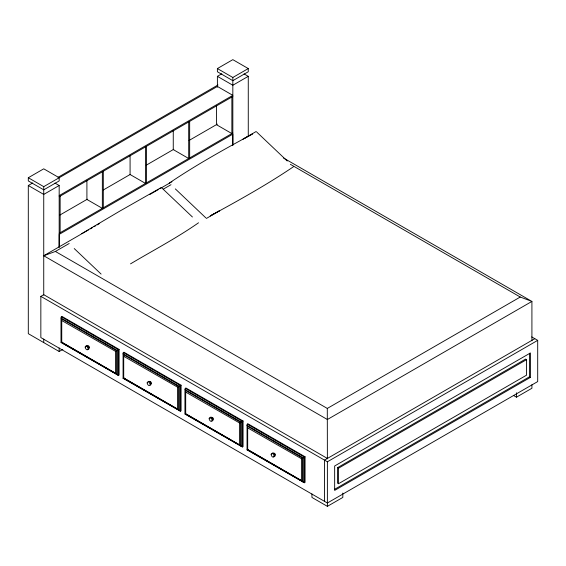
<?xml version="1.0" encoding="UTF-8"?>
<svg xmlns="http://www.w3.org/2000/svg" width="566" height="566" viewBox="0 0 566 566"><rect width="100%" height="100%" fill="white"/><g stroke="black" fill="none" stroke-linecap="round" stroke-linejoin="round"><path stroke-width="0.85" d="M59.175 247.13L59.175 234.395L232.831 134.135L232.831 145.172M61.093 318.064L61.326 316.762L61.935 316.415L119.093 349.413L119.093 375.039L118.492 375.385L61.093 342.522L61.093 318.064L117.247 350.481L119.093 349.413M123.077 353.849L123.31 352.554L123.919 352.201L181.085 385.205L181.085 410.824L180.476 411.178L123.077 378.307L123.077 353.849L179.231 386.274L181.085 385.205M185.068 389.634L185.301 388.34L185.91 387.986L243.069 420.991L243.069 446.616L242.46 446.963L185.068 414.1L185.068 389.634L241.222 422.059L243.069 420.991M247.052 425.427L247.285 424.125L247.894 423.778L305.06 456.776L305.06 482.402L304.451 482.748L247.052 449.885L247.052 425.427L303.206 457.844L305.06 456.776M61.595 318.927L61.524 320.059A2.009 1.641 60 0 0 61.722 320.505L61.722 342.154L115.45 373.171A2.009 1.641 60 0 0 115.733 373.574L116.745 374.076L116.745 350.771L61.595 318.927L61.595 342.232L116.745 374.076M123.579 354.719L123.508 355.844A2.009 1.641 60 0 0 123.713 356.29L123.713 377.947L177.434 408.963A2.009 1.641 60 0 0 177.724 409.36L178.736 409.862L178.736 386.557L123.579 354.719L123.579 378.017L178.736 409.862M185.698 413.732L239.418 444.749A2.009 1.641 60 0 0 239.708 445.152L240.72 445.647L240.72 422.349L185.57 390.505L185.492 391.63A2.009 1.641 60 0 0 185.698 392.082L185.698 413.732L185.068 414.1M247.682 449.517L301.409 480.534A2.009 1.641 60 0 0 301.692 480.937L302.704 481.44L302.704 458.135L247.554 426.29L247.484 427.422A2.009 1.641 60 0 0 247.682 427.868L247.682 449.517L247.052 449.885M169.227 183.115C195.836 165.095 224.115 149.382 252.372 134.036L243.755 138.769M293.351 166.821C266.742 184.834 238.463 200.555 210.212 215.894L219.544 210.771L206.427 218.434M198.539 222.785C176.854 237.961 153.259 250.328 130.513 263.862M81.773 233.631L119.384 211.351L161.338 187.466M243.033 139.165L256.157 131.503M28.3 177.738L43.738 168.824L59.175 177.738L59.175 180.929L43.738 189.843L28.3 180.929L28.3 177.738L43.738 186.653L217.429 86.421M217.394 68.564L232.831 59.656L248.269 68.564L248.269 71.755L232.831 80.669L217.394 71.755L217.394 68.564L232.831 77.478L248.269 68.564M62.847 349.378L59.175 351.5L28.3 333.671L28.3 185.506L32.708 182.96M217.394 87.199L217.394 76.332L221.808 73.792M58.043 177.321L217.995 84.978M59.175 247.243L59.175 185.506L43.738 194.421L28.3 185.506M248.269 136.307L248.269 76.332L232.831 85.247L217.394 76.332M59.175 195.61L232.831 95.35L217.394 86.435M59.175 196.72L232.831 96.461M59.805 215.094L87.341 199.197M103.408 189.921L130.18 174.462M146.247 165.187L173.79 149.282M189.086 140.453L217.394 124.11M59.175 233.284L232.831 133.024M531.913 340.782L531.913 301.423L327.381 419.512L43.738 255.747L88.763 229.754M90.291 228.869L92.576 227.553M94.105 226.669L95.633 225.784M97.161 224.907L99.446 223.584M149.82 194.506L158.211 189.66M159.739 188.775L171.951 181.728M43.738 255.747L55.39 251.453L69.179 243.493M163.355 189.122L171.01 184.7M531.75 336.919L537.7 340.357L537.7 381.576L327.381 503.004L40.844 337.577L40.844 296.358L43.738 294.681L327.381 458.446M61.093 342.522L61.935 342.034M116.745 350.771L115.45 351.521L115.45 373.171M123.077 378.307L123.919 377.826M178.736 386.557L177.434 387.307L177.434 408.963M240.72 422.349L239.418 423.099L239.418 444.749M55.39 251.453L327.297 408.433L520.253 297.03L531.913 301.423L283.439 157.971M302.704 458.135L301.409 458.885L301.409 480.534M534.806 338.687L324.488 460.116L324.488 501.335M40.844 296.358L327.381 461.785L537.7 340.357M337.548 467.658L525.602 359.085L526.571 359.643L526.571 375.152L338.51 483.725L337.548 483.166L337.548 467.658L338.51 468.209L526.571 359.643M334.449 489.406L529.465 376.822L530.427 377.38L530.427 352.958L334.655 465.988L334.655 490.404L530.427 377.38M311.944 493.92L311.944 497.436L327.381 506.344L342.819 497.436L342.819 493.043M513.532 395.478L516.475 397.176L531.913 388.262L531.913 384.746M244.059 73.905L248.269 76.332M290.358 164.303L520.253 297.03M54.966 183.08L59.175 185.506M61.722 320.505L115.634 351.415M123.713 356.29L177.618 387.201M185.698 392.082L239.602 422.993M247.682 427.868L301.593 458.778M186.32 414.241L240.72 445.647M302.704 481.44L247.554 449.595L247.554 426.29M123.31 378.173L180.476 411.178L180.476 385.552L123.31 352.554L123.31 354.316M247.285 449.751L304.451 482.748L304.451 457.13L247.285 424.125L247.285 425.894M256.702 132.027L287.245 161.02M175.34 188.91L205.875 217.91M161.89 187.99L192.426 216.99M74.224 248.559L101.095 274.071M327.297 408.433L327.381 458.863M529.465 353.269L529.465 376.822M516.475 392.783L516.475 397.176M338.51 468.209L338.51 483.725M327.381 461.785L327.381 506.344M303.206 457.844L303.206 482.303M241.222 422.059L241.222 446.517M232.831 77.478L232.831 145.278M231.869 97.019L231.869 133.576L216.431 124.669L216.431 105.517M189.66 121.386L189.66 157.949M188.69 121.945L188.69 158.501L173.26 149.594L173.26 130.442M185.57 390.505L185.57 413.81M179.231 386.274L179.231 410.732M146.488 146.318L146.488 182.875M145.519 146.87L145.519 183.426L130.081 174.519L130.081 155.367M117.247 350.481L117.247 374.94M103.309 171.243L103.309 207.8M102.347 171.795L102.347 208.359L86.909 199.444L86.909 180.292M60.138 196.169L60.138 232.725M59.175 347.984L59.175 351.5M43.738 186.653L43.738 295.105M43.738 339.062L43.738 342.586M273.81 453.55A1.075 0.623 60 0 1 275.083 453.89A1.075 0.623 60 0 1 274.743 455.163M272.182 453.522A2.045 1.182 60 0 1 273.831 453.26A2.045 1.182 60 0 1 275.019 455.736A2.045 1.182 60 0 1 273.583 456.429M211.797 417.977A1.075 0.623 60 0 1 212.561 417.538A1.075 0.623 60 0 1 213.318 418.854A1.075 0.623 60 0 1 212.561 419.293M210.149 418.14A2.045 1.182 60 0 1 211.465 417.234A2.045 1.182 60 0 1 213.021 419.505A2.045 1.182 60 0 1 211.967 420.8M211.974 418.43A1.075 0.623 60 0 1 212.13 418.663M149.912 381.809A1.075 0.623 60 0 1 151.179 382.439A1.075 0.623 60 0 1 150.768 383.592M148.356 381.625A2.045 1.182 60 0 1 150.634 382.595A2.045 1.182 60 0 1 150.33 385.05M150.266 383.125A1.075 0.623 60 0 1 150.344 383.38M87.85 346.187A1.075 0.623 60 0 1 88.721 346.052A1.075 0.623 60 0 1 89.343 347.354A1.075 0.623 60 0 1 88.586 347.715M86.174 346.562A2.045 1.182 60 0 1 87.497 345.656A2.045 1.182 60 0 1 89.046 347.927A2.045 1.182 60 0 1 87.992 349.229M87.999 346.859A1.075 0.623 60 0 1 88.282 347.34M118.492 349.767L61.326 316.762L61.326 342.388L118.492 375.385L118.492 349.767M242.46 421.345L185.301 388.34L185.301 413.958L242.46 446.963L242.46 421.345M271.171 454.484A2.045 1.182 60 0 0 273.343 457.179A2.045 1.182 60 0 0 273.343 454.286A2.045 1.182 60 0 0 271.171 454.484M209.179 418.691A2.045 1.182 60 0 0 211.351 421.394A2.045 1.182 60 0 0 211.351 418.5A2.045 1.182 60 0 0 209.179 418.691M147.195 382.906A2.045 1.182 60 0 0 149.367 385.609A2.045 1.182 60 0 0 149.367 382.715A2.045 1.182 60 0 0 147.195 382.906M85.211 347.121A2.045 1.182 60 0 0 87.376 349.816A2.045 1.182 60 0 0 87.376 346.923A2.045 1.182 60 0 0 85.211 347.121"/></g></svg>
